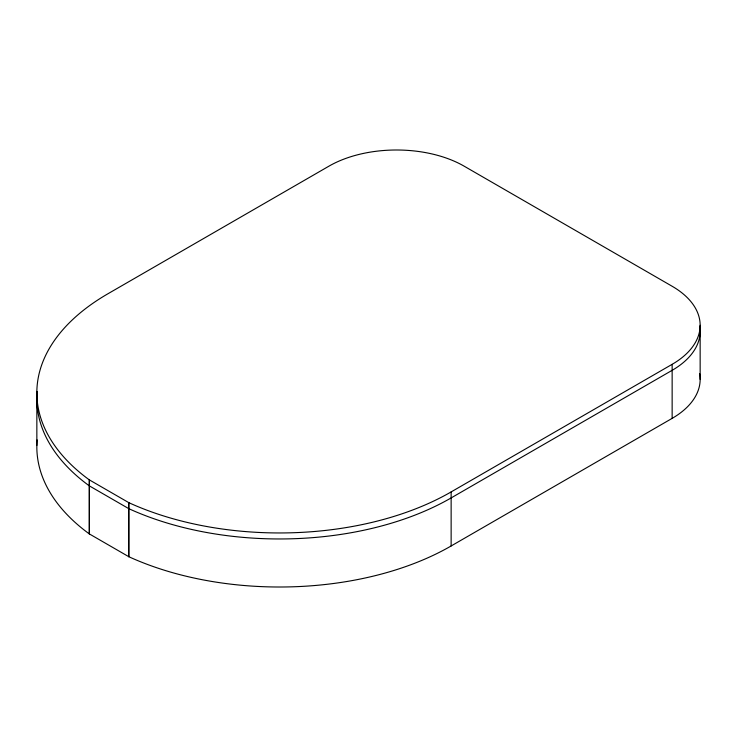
<?xml version="1.0" encoding="UTF-8"?>
<svg xmlns="http://www.w3.org/2000/svg" width="737" height="737" viewBox="0 0 737 737"><rect width="100%" height="100%" fill="white"/><g stroke="black" fill="none" stroke-linecap="round" stroke-linejoin="round"><path stroke-width="1.11" d="M89.269 479.833L128.864 502.689A242.694 140.113 0 0 0 451.136 491.92L672.144 364.327A95.607 55.201 0 0 0 672.144 286.26L464.135 166.166A95.607 55.201 0 0 0 328.932 166.166L107.924 293.768A242.694 140.113 0 0 0 89.269 479.833L89.269 533.874L128.864 556.739A242.694 140.113 0 0 0 451.136 545.97L672.144 418.367A95.607 55.201 0 0 0 699.643 373.631M700.15 325.293L700.15 379.334M672.144 364.327L672.144 418.367M451.136 491.92L451.136 545.97M128.864 502.689L128.864 556.739M128.699 502.616L128.699 556.656M89.398 479.925L89.398 533.966M36.85 391.411L36.85 445.452M89.269 533.874A242.694 140.113 0 0 1 37.136 439.897M37.136 391.863A242.694 140.113 0 0 0 89.269 485.83L128.864 508.696A242.694 140.113 0 0 0 451.136 497.926L672.144 370.324A95.607 55.201 0 0 0 699.818 326.731"/></g></svg>
